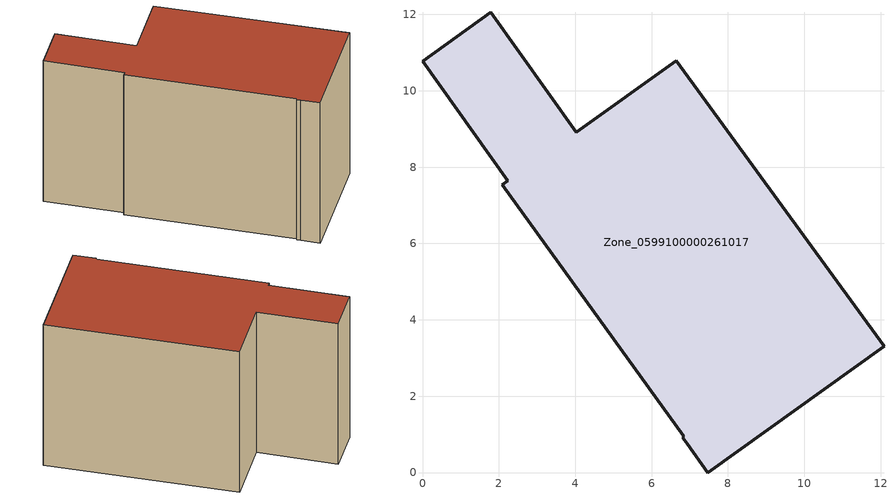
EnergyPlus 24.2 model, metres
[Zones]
Zone_0599100000261017
 floor ground (C_G): 6.93,0.75 6.82,0.91 6.85,0.95 2.09,7.54 2.23,7.64 0,10.77 1.79,12.05 4.03,8.91 6.65,10.78 12.09,3.31 7.47,0 z0
 wall outside (C_F): 4.03,8.91 1.79,12.05 0,10.77 2.23,7.64 2.09,7.54 6.85,0.95 6.82,0.91 6.93,0.75 7.47,0 12.09,3.31 6.65,10.78 4.03,8.91 z0:7.88
 roof outside (C_R): 6.82,0.91 6.93,0.75 7.47,0 12.09,3.31 6.65,10.78 4.03,8.91 1.79,12.05 0,10.77 2.23,7.64 2.09,7.54 6.85,0.95 z7.88
[BUILDING]
Pand.0599100000261017: North Axis=0; Terrain=City; Loads Convergence Tolerance Value=0.04; Temperature Convergence Tolerance Value=0.4; Solar Distribution=FullExterior; Maximum Number of Warmup Days=25; Minimum Number of Warmup Days=1
[Site:Location]
Rotterdam.The.Hague.AP_ZH_NLD Design_Conditions: Latitude=51.96; Longitude=4.45; Time Zone=1; Elevation=-4.5
[SITE:GROUNDTEMPERATURE:BUILDINGSURFACE]
18, 18, 18, 18, 18, 18, 18, 18, 18, 18, 18, 18
[MATERIAL] Thermal Absorptance=0.9; Solar Absorptance=0.7; Visible Absorptance=0.7
Name | Roughness | Thickness | Conductivity | Density | Specific Heat
G.TC.1975-1991 | MediumSmooth | 0.15 | 0.288461 | 540 | 1210
F.TC.1975-1991 | Rough | 0.3 | 0.230769 | 1920 | 840
R.TC.1975-1991 | MediumRough | 0.2 | 0.153846 | 1500 | 1000
[CONSTRUCTION]
C_G: G.TC.1975-1991
C_F: F.TC.1975-1991
C_R: R.TC.1975-1991
[ZONE]
Zone_0599100000261017: Type=1; Multiplier=1; Ceiling Height=Autocalculate; Volume=Autocalculate; Floor Area=autocalculate; Part of Total Floor Area=Yes
[ZONEINFILTRATION:DESIGNFLOWRATE]
Infil_Zone_0599100000261017: Zone or ZoneList or Space or SpaceList=Zone_0599100000261017; Schedule=AlwaysOn; Design Flow Rate Calculation Method=Flow/Area; Flow Rate per Floor Area=0.003; Constant Term Coefficient=1; Temperature Term Coefficient=0; Velocity Term Coefficient=0; Velocity Squared Term Coefficient=0
[HVACTEMPLATE:ZONE:IDEALLOADSAIRSYSTEM]
Zone_0599100000261017: Maximum Heating Supply Air Temperature=50; Minimum Cooling Supply Air Temperature=13; Maximum Heating Supply Air Humidity Ratio=0.0156; Minimum Cooling Supply Air Humidity Ratio=0.0077; Heating Limit=NoLimit; Cooling Limit=NoLimit; Dehumidification Control Type=ConstantSensibleHeatRatio; Cooling Sensible Heat Ratio=0.7; Dehumidification Setpoint=60; Humidification Control Type=None; Humidification Setpoint=30; Outdoor Air Method=None; Outdoor Air Flow Rate per Person=0.00944; Outdoor Air Flow Rate per Zone Floor Area=0; Outdoor Air Flow Rate per Zone=0; Demand Controlled Ventilation Type=None; Outdoor Air Economizer Type=NoEconomizer; Heat Recovery Type=None; Sensible Heat Recovery Effectiveness=0.7; Latent Heat Recovery Effectiveness=0.65
[ZONECONTROL:THERMOSTAT]
ThermostatControl_Zone_0599100000261017: Zone or ZoneList=Zone_0599100000261017; Control Type Schedule=DualSetpointControlType; Control 1=Thermostat_Zone_0599100000261017; Temperature Difference Between Cutout And Setpoint=0
[THERMOSTATSETPOINT:DUALSETPOINT]
Thermostat_Zone_0599100000261017: Heating Setpoint Temperature Schedule=HeatingSetpoint_Zone_0599100000261017; Cooling Setpoint Temperature Schedule=CoolingSetpoint_Zone_0599100000261017
[SCHEDULE:COMPACT]
HeatingSetpoint_Zone_0599100000261017: Through: 12/31, For: AllDays, Until: 24:00, 21
CoolingSetpoint_Zone_0599100000261017: Through: 12/31, For: AllDays, Until: 24:00, 24
DualSetpointControlType: Through: 12/31, For: AllDays, Until: 24:00, 4
AlwaysOn: Through: 12/31, For: AllDays, Until: 24:00, 1
